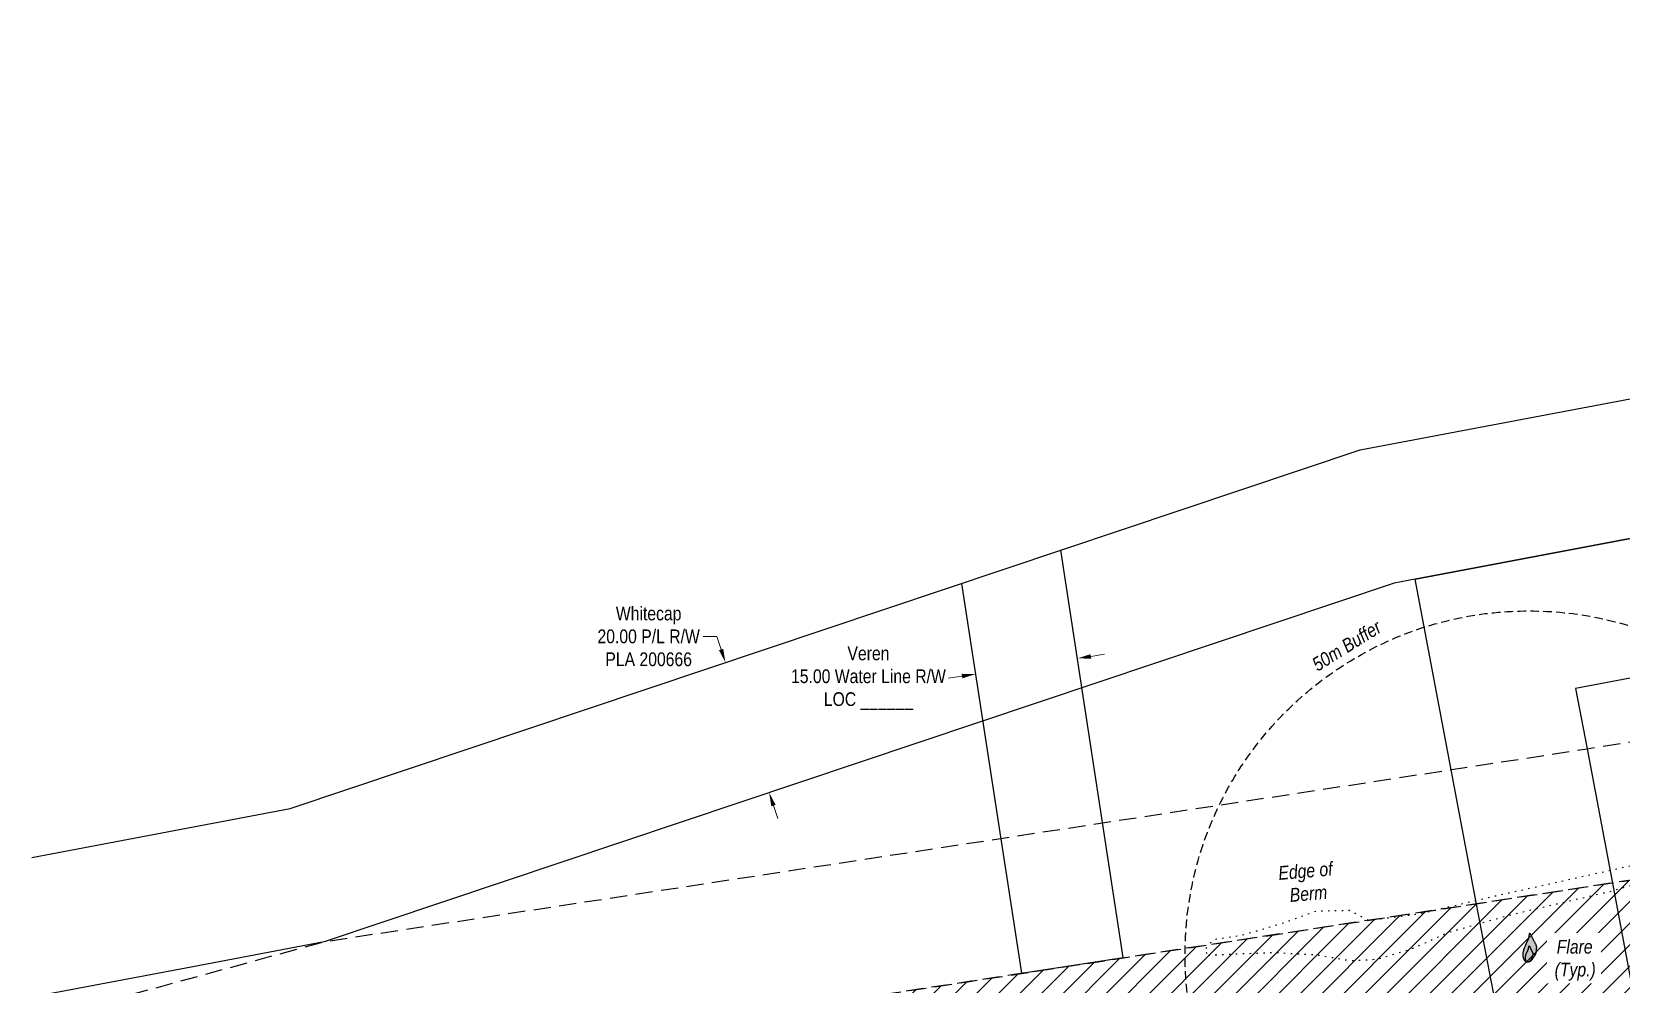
# Model space of a CAD drawing. Extents: x 407440 to 411585, y 6041728 to 6045069.
# Drawn here: x 407440 to 408597, y 6044349 to 6045043 of the extents above; entities that cross this region are included whole.
import ezdxf

# ---------------------------------------------------------------- set-up
doc = ezdxf.new("R2010")
doc.units = 0
doc.header["$LTSCALE"] = 5
doc.header["$PDMODE"] = 34
doc.header["$PDSIZE"] = 0.03
for name, pattern in [('foc-ACCESSROAD', [3.75, 2.5, -1.25]), ('foc-TIELINE', [1.875, 1.25, -0.625]), ('foc-TOPO', [1, 0.2, -0.8])]:
    doc.linetypes.add(name, pattern=pattern)
doc.layers.get('Defpoints').update_dxf_attribs({"color": 9})
for name, color, linetype, lineweight in [('AS-GENERAL', 48, 'Continuous', 18), ('C-WS-T', 13, 'Continuous', 9), ('F-RW-T', 190, 'Continuous', 9), ('T-TEXT', 48, 'Continuous', 18)]:
    doc.layers.add(name, color=color, linetype=linetype, lineweight=lineweight)
for name, color, linetype in [('AS-SYMBOL', 7, 'Continuous'), ('C-RW', 13, 'Continuous'), ('C-WS', 13, 'foc-ACCESSROAD'), ('F-AR', 190, 'foc-ACCESSROAD'), ('F-RW', 190, 'Continuous'), ('P-BUFFER-PURPLE', 187, 'foc-TIELINE'), ('P-BUFFER-PURPLE-T', 187, 'Continuous'), ('P-PROPOSED-EXISTING-H', 59, 'Continuous'), ('T-GENERAL', 48, 'foc-TOPO')]:
    doc.layers.add(name, color=color, linetype=linetype)
doc.styles.add('80CG', font='ARIALN.TTF', dxfattribs={"height": 10})
doc.styles.add('80L', font='ARIALN.TTF', dxfattribs={"height": 10})
doc.dimstyles.new('Compass 5 000', dxfattribs={"dimscale": 5, "dimtxt": 9, "dimasz": 2, "dimexe": 0.2, "dimexo": 0.0625, "dimgap": 0.5, "dimtad": 0, "dimtih": 1, "dimtoh": 1, "dimzin": 0, "dimdsep": 46, "dimtxsty": '80CG', "dimcen": 0.1, "dimse1": 1, "dimse2": 1, "dimclrd": 256, "dimclrt": 256, "dimaunit": 1, "dimadec": 4, "dimazin": 0, "dimtfac": 0.06, "dimtofl": 0, "dimtmove": 0, "dimatfit": 1, "dimfxl": 0.2, "dimtolj": 1, "dimtzin": 0, "dimlwd": -1, "dimarcsym": 0})

# ---------------------------------------------------------------- blocks, each defined once
blk = doc.blocks.new('FLARE')
h = blk.add_hatch(color=255)
h.dxf.hatch_style = 1
h.paths.add_polyline_path([(0.16, 2.41, 0.114147), (0.13, 2.43), (0.11, 2.44, 0.261551), (0.01, 2.42), (0, 2.41, 0.131268), (-0.03, 2.37), (-0.04, 2.35, 0.041497), (-0.05, 2.33), (-0.05, 2.29, 0.015174), (-0.05, 2.29), (-0.06, 2.24, 0.004376), (-0.06, 2.24), (-0.07, 2.18), (-0.08, 2.11), (-0.09, 2.05), (-0.1, 1.98), (-0.12, 1.91), (-0.14, 1.83), (-0.17, 1.76), (-0.19, 1.68), (-0.22, 1.61), (-0.26, 1.53), (-0.29, 1.46), (-0.32, 1.39), (-0.36, 1.32), (-0.39, 1.25, 0.000505), (-0.39, 1.25), (-0.43, 1.18, 0.002398), (-0.43, 1.18), (-0.46, 1.1, 0.004177), (-0.46, 1.1), (-0.5, 1.03, 0.005735), (-0.5, 1.03), (-0.53, 0.95, 0.006994), (-0.53, 0.95), (-0.56, 0.87, 0.00791), (-0.57, 0.87), (-0.6, 0.78, 0.008323), (-0.6, 0.78), (-0.63, 0.69, 0.008095), (-0.63, 0.68), (-0.66, 0.59, 0.008067), (-0.66, 0.59), (-0.68, 0.49, 0.008387), (-0.68, 0.49), (-0.7, 0.39, 0.009056), (-0.71, 0.38), (-0.72, 0.28, 0.010123), (-0.72, 0.28), (-0.74, 0.18, 0.011689), (-0.74, 0.18), (-0.75, 0.08, 0.013925), (-0.75, 0.08), (-0.75, -0.02, 0.016488), (-0.75, -0.02), (-0.75, -0.11, 0.017255), (-0.75, -0.12), (-0.74, -0.2, 0.01735), (-0.74, -0.2), (-0.73, -0.28, 0.017311), (-0.73, -0.29), (-0.71, -0.36, 0.01715), (-0.71, -0.36), (-0.69, -0.43, 0.016886), (-0.69, -0.44), (-0.66, -0.5, 0.016546), (-0.66, -0.5), (-0.63, -0.56, 0.016164), (-0.63, -0.56), (-0.6, -0.61, 0.016329), (-0.6, -0.62), (-0.57, -0.66, 0.018828), (-0.57, -0.67), (-0.54, -0.71, 0.022087), (-0.53, -0.71), (-0.5, -0.75, 0.025345), (-0.49, -0.76), (-0.46, -0.78, 0.028234), (-0.45, -0.79), (-0.42, -0.82, 0.030298), (-0.41, -0.82), (-0.37, -0.84, 0.031129), (-0.36, -0.85), (-0.32, -0.86, 0.030544), (-0.31, -0.87), (-0.27, -0.88, 0.028465), (-0.26, -0.88), (-0.22, -0.89, 0.025311), (-0.21, -0.89), (-0.16, -0.89, 0.02283), (-0.15, -0.89), (-0.11, -0.89, 0.021226), (-0.1, -0.89), (-0.05, -0.88, 0.020401), (-0.04, -0.88), (0, -0.87, 0.020299), (0.01, -0.87), (0.05, -0.85, 0.020911), (0.06, -0.85), (0.11, -0.83, 0.022277), (0.11, -0.83), (0.15, -0.81, 0.023712), (0.16, -0.8), (0.2, -0.78, 0.022408), (0.21, -0.78), (0.24, -0.75, 0.01993), (0.25, -0.74), (0.28, -0.72, 0.017146), (0.28, -0.71), (0.31, -0.68, 0.014211), (0.32, -0.68), (0.35, -0.64, 0.011221), (0.35, -0.64), (0.37, -0.61, 0.008212), (0.38, -0.61), (0.4, -0.57, 0.005172), (0.4, -0.57), (0.42, -0.54, 0.002523), (0.43, -0.54), (0.45, -0.5, 0.001671), (0.45, -0.5), (0.47, -0.47, 0.001229), (0.47, -0.47), (0.49, -0.44, 0.00075), (0.49, -0.44), (0.51, -0.41, 0.00026), (0.51, -0.41), (0.54, -0.37), (0.56, -0.34), (0.58, -0.3), (0.61, -0.27), (0.63, -0.23, 0.001311), (0.63, -0.23), (0.66, -0.19, 0.003726), (0.66, -0.19), (0.69, -0.15, 0.006065), (0.69, -0.14), (0.72, -0.1, 0.008452), (0.72, -0.1), (0.74, -0.05, 0.010991), (0.75, -0.05), (0.77, 0, 0.013767), (0.77, 0), (0.79, 0.05, 0.016839), (0.8, 0.05), (0.81, 0.1, 0.019104), (0.82, 0.11), (0.83, 0.15, 0.016987), (0.83, 0.16), (0.84, 0.21, 0.013636), (0.84, 0.21), (0.85, 0.26, 0.010244), (0.85, 0.27), (0.86, 0.31, 0.006846), (0.86, 0.32), (0.86, 0.37, 0.003419), (0.86, 0.37), (0.86, 0.41), (0.87, 0.46), (0.87, 0.5), (0.88, 0.54), (0.88, 0.59), (0.89, 0.63, 0.001278), (0.89, 0.63), (0.89, 0.67, 0.004735), (0.89, 0.67), (0.9, 0.71, 0.008354), (0.9, 0.72), (0.9, 0.76, 0.012059), (0.9, 0.76), (0.9, 0.8, 0.015712), (0.9, 0.81), (0.9, 0.85, 0.018457), (0.9, 0.85), (0.9, 0.89, 0.018102), (0.9, 0.9), (0.89, 0.94, 0.016533), (0.89, 0.95), (0.88, 0.99, 0.014576), (0.88, 0.99), (0.87, 1.03, 0.012435), (0.86, 1.04), (0.85, 1.08, 0.010283), (0.85, 1.09), (0.83, 1.13, 0.00824), (0.83, 1.13), (0.81, 1.18, 0.00638), (0.81, 1.18), (0.78, 1.23, 0.004735), (0.78, 1.23), (0.76, 1.29, 0.003388), (0.75, 1.29), (0.73, 1.34, 0.002345), (0.73, 1.34), (0.7, 1.4, 0.001492), (0.7, 1.4), (0.67, 1.46, 0.000746), (0.67, 1.46), (0.63, 1.51), (0.6, 1.57), (0.57, 1.62), (0.55, 1.68), (0.52, 1.73), (0.49, 1.78), (0.47, 1.83), (0.45, 1.87), (0.42, 1.92), (0.4, 1.97), (0.38, 2.02), (0.35, 2.08, 0.000332), (0.35, 2.08), (0.33, 2.13, 0.001849), (0.33, 2.13), (0.3, 2.19, 0.0038), (0.3, 2.19), (0.27, 2.24, 0.006473), (0.27, 2.24), (0.25, 2.29, 0.010865), (0.24, 2.3), (0.22, 2.34, 0.019524), (0.22, 2.34), (0.19, 2.38, 0.041077), (0.18, 2.39)])
at = {"color": 48, "flags": 128}
for points in [[(0.11, -0.72), (0.07, -0.74), (0.03, -0.76), (-0.02, -0.77), (-0.07, -0.78), (-0.11, -0.79), (-0.16, -0.79), (-0.2, -0.79), (-0.25, -0.78), (-0.29, -0.77), (-0.32, -0.76), (-0.36, -0.74), (-0.4, -0.71), (-0.43, -0.68), (-0.46, -0.65), (-0.49, -0.61), (-0.52, -0.56), (-0.54, -0.51), (-0.57, -0.46), (-0.59, -0.4), (-0.61, -0.33), (-0.63, -0.26), (-0.64, -0.19), (-0.65, -0.11), (-0.65, -0.02), (-0.65, 0.07), (-0.64, 0.17), (-0.63, 0.27), (-0.61, 0.36), (-0.58, 0.46), (-0.56, 0.56), (-0.53, 0.66), (-0.5, 0.75), (-0.47, 0.83), (-0.44, 0.91), (-0.41, 0.99), (-0.37, 1.06), (-0.34, 1.13), (-0.3, 1.2), (-0.27, 1.27), (-0.23, 1.34), (-0.2, 1.42), (-0.16, 1.49), (-0.13, 1.57), (-0.1, 1.65), (-0.07, 1.73), (-0.04, 1.8), (-0.02, 1.88), (0, 1.96), (0.01, 2.03), (0.02, 2.1), (0.03, 2.17), (0.04, 2.22), (0.05, 2.27), (0.05, 2.31), (0.06, 2.34), (0.08, 2.35), (0.09, 2.34), (0.11, 2.32), (0.13, 2.29), (0.16, 2.25), (0.18, 2.2), (0.21, 2.14), (0.24, 2.09), (0.26, 2.03), (0.29, 1.98), (0.31, 1.93), (0.33, 1.88), (0.36, 1.83), (0.38, 1.78), (0.41, 1.73), (0.43, 1.68), (0.46, 1.63), (0.49, 1.58), (0.52, 1.52), (0.55, 1.47), (0.58, 1.41), (0.61, 1.35), (0.64, 1.3), (0.67, 1.24), (0.69, 1.19), (0.72, 1.14), (0.74, 1.09), (0.75, 1.05), (0.77, 1), (0.78, 0.96), (0.79, 0.92), (0.8, 0.88), (0.8, 0.84), (0.8, 0.8), (0.8, 0.76), (0.8, 0.72), (0.79, 0.68), (0.79, 0.64), (0.78, 0.6), (0.78, 0.56), (0.77, 0.51), (0.77, 0.47), (0.76, 0.42), (0.76, 0.37), (0.76, 0.33), (0.75, 0.28), (0.74, 0.23), (0.73, 0.18), (0.72, 0.13), (0.7, 0.09), (0.68, 0.04), (0.66, 0), (0.63, -0.05), (0.61, -0.09), (0.58, -0.13), (0.55, -0.17), (0.53, -0.21), (0.5, -0.25), (0.48, -0.28), (0.45, -0.32), (0.43, -0.35), (0.41, -0.38), (0.39, -0.42), (0.37, -0.45), (0.34, -0.48), (0.32, -0.51), (0.3, -0.55), (0.27, -0.58), (0.24, -0.61), (0.21, -0.64), (0.18, -0.67), (0.15, -0.7)], [(0.02, -0.75), (-0.01, -0.76), (-0.03, -0.77), (-0.05, -0.78), (-0.08, -0.78), (-0.11, -0.79), (-0.13, -0.79), (-0.16, -0.79), (-0.18, -0.78), (-0.2, -0.78), (-0.23, -0.77), (-0.25, -0.76), (-0.26, -0.74), (-0.28, -0.73), (-0.3, -0.71), (-0.32, -0.69), (-0.33, -0.66), (-0.35, -0.63), (-0.36, -0.6), (-0.37, -0.57), (-0.39, -0.53), (-0.4, -0.49), (-0.4, -0.45), (-0.41, -0.41), (-0.41, -0.36), (-0.41, -0.31), (-0.4, -0.25), (-0.39, -0.2), (-0.38, -0.14), (-0.37, -0.09), (-0.36, -0.03), (-0.34, 0.02), (-0.32, 0.07), (-0.31, 0.12), (-0.29, 0.16), (-0.27, 0.21), (-0.25, 0.25), (-0.23, 0.29), (-0.21, 0.33), (-0.19, 0.37), (-0.17, 0.41), (-0.15, 0.45), (-0.14, 0.49), (-0.12, 0.53), (-0.1, 0.58), (-0.08, 0.62), (-0.07, 0.66), (-0.06, 0.71), (-0.05, 0.75), (-0.04, 0.79), (-0.03, 0.83), (-0.03, 0.87), (-0.02, 0.9), (-0.02, 0.93), (-0.01, 0.95), (-0.01, 0.96), (0, 0.97), (0.01, 0.96), (0.02, 0.95), (0.03, 0.94), (0.04, 0.91), (0.06, 0.88), (0.07, 0.86), (0.09, 0.82), (0.1, 0.79), (0.12, 0.76), (0.13, 0.74), (0.14, 0.71), (0.16, 0.68), (0.17, 0.65), (0.18, 0.63), (0.2, 0.6), (0.21, 0.57), (0.23, 0.54), (0.25, 0.51), (0.26, 0.47), (0.28, 0.44), (0.3, 0.41), (0.31, 0.38), (0.33, 0.35), (0.34, 0.32), (0.36, 0.29), (0.37, 0.27), (0.38, 0.24), (0.39, 0.22), (0.39, 0.19), (0.4, 0.17), (0.4, 0.15), (0.41, 0.13), (0.41, 0.1), (0.41, 0.08), (0.4, 0.06), (0.4, 0.04), (0.4, 0.01), (0.39, -0.01), (0.39, -0.03), (0.39, -0.06), (0.39, -0.08), (0.38, -0.11), (0.38, -0.14), (0.38, -0.16), (0.38, -0.19), (0.37, -0.22), (0.37, -0.24), (0.36, -0.27), (0.35, -0.3), (0.34, -0.32), (0.32, -0.35), (0.31, -0.37), (0.3, -0.4), (0.28, -0.42), (0.27, -0.44), (0.25, -0.46), (0.24, -0.48), (0.22, -0.5), (0.21, -0.52), (0.2, -0.54), (0.19, -0.56), (0.17, -0.58), (0.16, -0.6), (0.15, -0.61), (0.14, -0.63), (0.12, -0.65), (0.11, -0.67), (0.09, -0.69), (0.08, -0.7), (0.06, -0.72), (0.04, -0.74)]]:
    blk.add_lwpolyline(points, close=True, dxfattribs=at)
blk = doc.blocks.new('*D62')
at = {"layer": 'Defpoints', "color": 0, "transparency": 16777216}
for p in [(407928.7, 6044578.2), (407945, 6044583.7), (407960.5, 6044483.6)]:
    blk.add_point(p, dxfattribs=at)
at = {"layer": 'F-RW-T', "transparency": 16777216}
for p, q in [((407938.7, 6044602.7), (407928.7, 6044602.7)), ((407941.9, 6044593.2), (407938.7, 6044602.7)), ((407980, 6044479.5), (407983.1, 6044470.1))]:
    blk.add_line(p, q, dxfattribs=at)
for points in [[(407943.4, 6044593.7), (407940.3, 6044592.7), (407945, 6044583.7)], [(407981.5, 6044480.1), (407978.4, 6044479), (407976.8, 6044489)]]:
    blk.add_solid(points, dxfattribs=at)
at = {"layer": 'F-RW-T', "transparency": 16777216, "insert": (407889.1, 6044602.7), "char_height": 10, "attachment_point": 5, "style": '80CG'}
blk.add_mtext('\\A1;Whitecap\\P20.00 P/L R/W\\PPLA 200666', dxfattribs=at)
blk = doc.blocks.new('*D67')
at = {"layer": 'C-WS-T', "transparency": 16777216}
for p, q in [((408211.1, 6044588.2), (408221, 6044589.7)), ((408117.2, 6044573.8), (408107.3, 6044572.3))]:
    blk.add_line(p, q, dxfattribs=at)
for points in [[(408210.8, 6044589.8), (408211.3, 6044586.6), (408201.2, 6044586.7)], [(408116.9, 6044575.5), (408117.5, 6044572.2), (408127.1, 6044575.3)]]:
    blk.add_solid(points, dxfattribs=at)
at = {"layer": 'Defpoints', "color": 0, "transparency": 16777216}
for p in [(408198.4, 6044604.7), (408124.3, 6044593.3), (408127.1, 6044575.3)]:
    blk.add_point(p, dxfattribs=at)
at = {"layer": 'C-WS-T', "transparency": 16777216, "insert": (408049.1, 6044572.3), "char_height": 10, "attachment_point": 5, "style": '80CG'}
blk.add_mtext('\\A1;Veren\\P15.00 Water Line R/W\\PLOC ______', dxfattribs=at)

msp = doc.modelspace()

# ---------------------------------------------------------------- hatches: boundary and pattern name
at = {"layer": 'P-PROPOSED-EXISTING-H'}
h = msp.add_hatch(dxfattribs=at)
h.set_pattern_fill('ANSI31', color=256, scale=3.498392, style=0)
h.set_pattern_definition([(45, (-2243.128, 2713.837), (-7.854113246, 7.854113246), [])])
edge = h.paths.add_edge_path()
edge.add_line((408709.29, 6043818.222), (408241.305, 6043729.713))
edge.add_line((408241.305, 6043729.713), (407794.436, 6043645.198))
edge.add_line((407794.436, 6043645.198), (407673.83, 6044282.895))
edge.add_line((407673.83, 6044282.895), (408123.669, 6044351.83))
edge.add_line((408123.669, 6044351.83), (408654.575, 6044433.189))
edge.add_line((408654.575, 6044433.189), (409028.997, 6044539.866))
edge.add_line((409028.997, 6044539.866), (409149.726, 6043901.52))
edge.add_line((409149.726, 6043901.52), (408898.792, 6043854.062))
edge.add_arc((408782.127, 6043952.01), 152.33, 241.435078, 319.984322, ccw=False)

# ---------------------------------------------------------------- linework, layer by layer
at = {"layer": 'C-RW', "flags": 128}
msp.add_lwpolyline([(408116.963, 6044641.341), (408160.486, 6044357.472), (408234.587, 6044368.828), (408189.097, 6044665.524)], dxfattribs=at)
at = {"layer": 'T-GENERAL', "flags": 128}
msp.add_lwpolyline([(408296.622, 6044370.643), (408344.015, 6044372.655), (408375.853, 6044370.826), (408400.19, 6044366.619), (408419.403, 6044367.716), (408445.386, 6044375.582), (408470.821, 6044387.106), (408516.834, 6044400.135), (408590.026, 6044417.329), (408799.793, 6044478.283), (408871.789, 6044494.667), (408880.895, 6044499.253), (408879.865, 6044504.058), (408870.367, 6044506.803), (408856.177, 6044505.545), (408730.118, 6044469.616), (408636.086, 6044442.674), (408506.052, 6044413.682), (408449.36, 6044400.361), (408413.297, 6044395.786), (408399.385, 6044403.106), (408375.038, 6044402.556), (408350.3, 6044393.576), (408321.011, 6044384.975), (408299.776, 6044381.681), (408293.552, 6044374.179)], close=True, dxfattribs=at)

# ---------------------------------------------------------------- block references
at = {"layer": 'AS-SYMBOL', "xscale": 6.663603133369418, "yscale": 6.663603133369418, "zscale": 6.663603133369418}
msp.add_blockref('FLARE', (408530.04, 6044370.877, -0.107), dxfattribs=at)

# ---------------------------------------------------------------- texts
at = {"layer": 'P-BUFFER-PURPLE-T', "insert": (408347.022, 6044570.538), "char_height": 9.9954, "attachment_point": 1, "rotation": 32.012122, "style": '80L'}
msp.add_mtext_dynamic_manual_height_columns('\\pi28.082;{\\fArial Narrow|b0|i1|c0|p34;50m Buffer}', width=112.37367, gutter_width=49.981, heights=[0], dxfattribs=at)

# ---------------------------------------------------------------- dimensions: what is measured, and where the dimension line sits
at = {"layer": 'C-WS-T'}
dim = msp.add_aligned_dim(p1=(408198.423, 6044604.698), p2=(408124.323, 6044593.337), distance=18.226, text='Veren\\P15.00 Water Line R/W\\PLOC ______', dimstyle='Compass 5 000', dxfattribs=at)
dim.commit()
dim.dimension.update_dxf_attribs({"geometry": '*D67', "text_midpoint": (408049.131, 6044572.291)})
at = {"layer": 'F-RW-T'}
dim = msp.add_linear_dim(base=(407945.036, 6044583.702), p1=(407960.481, 6044483.559), p2=(407928.739, 6044578.239), angle=108.533675, text='Whitecap\\P20.00 P/L R/W\\PPLA 200666', dimstyle='Compass 5 000', dxfattribs=at)
dim.commit()
dim.dimension.update_dxf_attribs({"geometry": '*D62', "text_midpoint": (407889.139, 6044602.665), "dimtype": 161})

# ---------------------------------------------------------------- next in the draw order: texts
at = {"layer": 'AS-GENERAL', "insert": (408346.768, 6044435.293), "char_height": 9.9954, "attachment_point": 1, "rotation": 4.779906, "style": '80L', "bg_fill": 3, "box_fill_scale": 1.15, "bg_fill_color": 256, "bg_fill_true_color": 256, "bg_fill_transparency": 0}
msp.add_mtext_dynamic_manual_height_columns('\\pi0.33555;{\\fArial Narrow|b0|i1|c0|p34;Edge of \\P\\pi7.2082;Berm}', width=41.08226, gutter_width=50, heights=[0], dxfattribs=at)
at = {"layer": 'T-TEXT', "insert": (408548.112, 6044381.731), "char_height": 9.9954, "attachment_point": 1, "style": '80L', "bg_fill": 2}
msp.add_mtext_dynamic_manual_height_columns('\\pi2.051;{\\fArial Narrow|b0|i1|c0|p34;Flare\\P\\pi0.54081;(Typ.)}', width=29.34966, gutter_width=250, heights=[0], dxfattribs=at)

# ---------------------------------------------------------------- next in the draw order: linework, layer by layer
at = {"layer": 'C-WS', "flags": 128}
msp.add_lwpolyline([(408709.29, 6043818.222), (408241.305, 6043729.713), (407794.436, 6043645.198), (407673.83, 6044282.895), (408123.669, 6044351.83), (408654.575, 6044433.189), (409028.997, 6044539.866), (409149.726, 6043901.52), (408898.792, 6043854.062, -0.35681793)], format="xyb", close=True, dxfattribs=at)
at = {"layer": 'F-AR', "flags": 128}
for points in [[(407440.036, 6044322.141), (407580.965, 6044360.713), (407652.811, 6044380.413), (408473.434, 6044505.705), (408572.247, 6044520.936), (408633.022, 6044530.678), (409004.42, 6044636.886), (409339.163, 6044700.17)], [(409339.163, 6044598.308), (409029.015, 6044539.766), (408654.428, 6044432.794), (408590.685, 6044423.011), (408491.841, 6044407.841), (408122.632, 6044351.233), (407673.614, 6044282.434), (407440.036, 6044217.947)]]:
    msp.add_lwpolyline(points, dxfattribs=at)
at = {"layer": 'F-RW'}
for points in [[(407440.036, 6044441.672), (407628.162, 6044477.471), (408407.08, 6044738.602), (409096.901, 6044869.051), (409339.163, 6045043.052)], [(409339.163, 6044919.94), (409137.386, 6044775.027), (408447.128, 6044644.458), (408431.73, 6044641.545), (407652.811, 6044380.413), (407552.1, 6044361.222), (407440.036, 6044339.908)], [(409339.163, 6044796.882), (409177.713, 6044680.93), (408563.886, 6044564.817), (408572.209, 6044520.915), (408590.685, 6044423.007), (408605.837, 6044342.788), (408642.763, 6044147.42), (408544.553, 6044128.863), (408503.785, 6044344.572), (408491.84, 6044407.837), (408473.367, 6044505.685), (408447.128, 6044644.458), (409137.386, 6044775.027), (409339.163, 6044919.94)]]:
    msp.add_lwpolyline(points, dxfattribs=at)
at = {"layer": 'P-BUFFER-PURPLE'}
msp.add_circle((408530.04, 6044370.877, -0.107), 250.434, dxfattribs=at)

doc.saveas('drawing.dxf')
